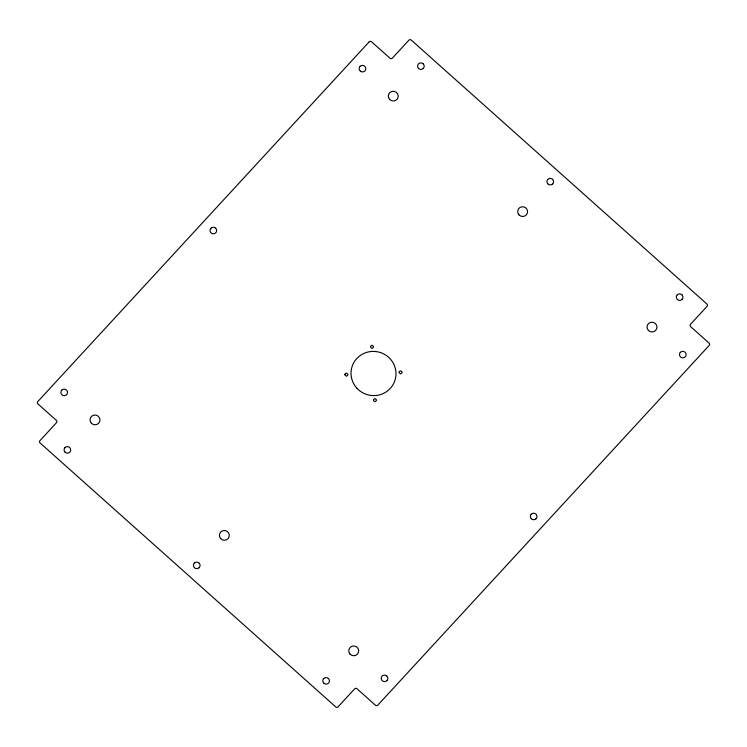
<?xml version="1.0" encoding="UTF-8"?>
<svg xmlns="http://www.w3.org/2000/svg" width="747" height="747" viewBox="0 0 747 747"><rect width="100%" height="100%" fill="white"/><g stroke="black" fill="none" stroke-linecap="round" stroke-linejoin="round"><path stroke-width="1.12" d="M359.905 66.548L360.101 66.334A3.296 3.231 16.9 0 1 364.555 66.166L364.779 66.334A3.296 3.231 16.9 0 1 365.012 70.722L364.825 70.946A3.296 3.231 16.9 0 1 360.381 71.114M64.821 447.789L65.017 447.574A3.296 3.231 16.9 0 1 69.471 447.406L69.704 447.584A3.296 3.231 16.9 0 1 69.929 451.963L69.751 452.187A3.296 3.231 16.9 0 1 65.297 452.355L65.064 452.187M682.179 299.211L681.983 299.426A3.296 3.231 16.9 0 1 677.529 299.594L677.296 299.416A3.296 3.231 16.9 0 1 677.081 295.037L677.249 294.813M531.108 514.384L531.304 514.169A3.296 3.231 16.9 0 1 535.758 514.001L535.991 514.179A3.296 3.231 16.9 0 1 536.215 518.558L536.038 518.782M387.095 680.452L386.899 680.666A3.296 3.231 16.9 0 1 382.455 680.834L382.221 680.666A3.296 3.231 16.9 0 1 381.997 676.278L382.175 676.054A3.296 3.231 16.9 0 1 386.629 675.886M210.962 228.218L210.766 228.433A3.296 3.231 16.9 0 0 211.037 232.812L211.233 233.017A3.296 3.231 16.9 0 0 215.687 232.812L215.892 232.616A3.296 3.231 16.9 0 0 215.631 228.237M423.25 68.463L423.446 68.248A3.296 3.231 16.9 0 0 423.185 63.869L422.979 63.663M194.388 563.061L194.192 563.275A3.296 3.231 16.9 0 0 194.453 567.655M552.612 183.939L552.808 183.725A3.296 3.231 16.9 0 0 552.556 179.345M199.113 567.673L199.309 567.459A3.296 3.231 16.9 0 0 199.057 563.079M323.75 678.537L323.554 678.752A3.296 3.231 16.9 0 0 323.825 683.131L324.021 683.337M360.25 71.04L360.147 70.937A3.296 3.231 16.9 0 1 359.923 66.558M386.638 675.867L386.853 676.063A3.296 3.231 16.9 0 1 387.086 680.442M681.936 294.813L681.712 294.617A3.296 3.231 16.9 0 0 677.268 294.832M552.565 179.336L552.35 179.14A3.296 3.231 16.9 0 0 547.896 179.345M418.563 68.453L418.778 68.649A3.296 3.231 16.9 0 0 423.241 68.444M215.65 228.227L215.435 228.031A3.296 3.231 16.9 0 0 210.981 228.237M531.35 518.773L531.565 518.969A3.296 3.231 16.9 0 0 536.029 518.763M328.437 678.547L328.222 678.351A3.296 3.231 16.9 0 0 323.768 678.556M194.435 567.664L194.65 567.86A3.296 3.231 16.9 0 0 199.104 567.655M552.603 183.921A3.296 3.231 16.9 0 1 548.167 184.107M547.953 183.921A3.296 3.231 16.9 0 1 547.71 179.551M418.581 68.444A3.296 3.231 16.9 0 1 418.339 64.074L418.516 63.85A3.296 3.231 16.9 0 1 422.97 63.682M681.918 294.832A3.296 3.231 16.9 0 1 682.16 299.202M531.369 518.763A3.296 3.231 16.9 0 1 531.126 514.394M194.407 563.079A3.296 3.231 16.9 0 1 198.842 562.883M65.092 452.168A3.296 3.231 16.9 0 1 64.849 447.798M328.419 678.556A3.296 3.231 16.9 0 1 328.661 682.926L328.484 683.15A3.296 3.231 16.9 0 1 324.039 683.318M344.927 374.266L344.899 374.415A1.774 1.737 16.9 0 0 344.937 375.022L346.169 376.115A1.774 1.737 16.9 0 0 346.785 376.086L347.887 374.891A1.774 1.737 16.9 0 0 347.85 374.284L346.627 373.192A1.774 1.737 16.9 0 0 346.001 373.211L344.927 374.266M370.559 346.44L370.531 346.589A1.774 1.737 16.9 0 0 370.568 347.196L371.791 348.298A1.774 1.737 16.9 0 0 372.408 348.27L373.519 347.075A1.774 1.737 16.9 0 0 373.481 346.468L372.249 345.366A1.774 1.737 16.9 0 0 371.632 345.394L370.559 346.44M373.509 399.776L373.481 399.925A1.774 1.737 16.9 0 0 373.519 400.532L374.751 401.634A1.774 1.737 16.9 0 0 375.368 401.606L376.469 400.411A1.774 1.737 16.9 0 0 376.432 399.804L375.209 398.702A1.774 1.737 16.9 0 0 374.592 398.73L373.509 399.776M399.141 371.959L399.113 372.109A1.774 1.737 16.9 0 0 399.15 372.716L400.373 373.808A1.774 1.737 16.9 0 0 400.999 373.789L402.101 372.585A1.774 1.737 16.9 0 0 402.063 371.978L400.831 370.885A1.774 1.737 16.9 0 0 400.215 370.914L399.141 371.959M61.74 390.205L61.637 390.317A3.296 3.231 16.9 0 0 61.908 394.696L62.104 394.902A3.296 3.231 16.9 0 0 66.558 394.696L66.763 394.5A3.296 3.231 16.9 0 0 66.502 390.121L66.296 389.915A3.296 3.231 16.9 0 0 61.852 390.121L61.74 390.205M680.34 352.388L680.237 352.5A3.296 3.231 16.9 0 0 680.508 356.879L680.704 357.085A3.296 3.231 16.9 0 0 685.158 356.879L685.363 356.683A3.296 3.231 16.9 0 0 685.102 352.304L684.896 352.098A3.296 3.231 16.9 0 0 680.452 352.304L680.34 352.388M369.177 41.851L37.77 401.597A1.625 1.597 16.9 0 0 37.91 403.884L56.38 420.393A1.625 1.597 16.9 0 1 56.492 422.681L39.936 440.683A1.625 1.597 16.9 0 0 40.077 442.962L335.758 706.933A1.625 1.597 16.9 0 0 338.083 706.821L354.666 688.846A1.625 1.597 16.9 0 1 356.991 688.762L375.489 705.243A1.625 1.597 16.9 0 0 377.814 705.131L709.23 345.403A1.625 1.597 16.9 0 0 709.09 343.116L690.62 326.607A1.625 1.597 16.9 0 1 690.508 324.319L707.064 306.317A1.625 1.597 16.9 0 0 706.923 304.038L411.242 40.067A1.625 1.597 16.9 0 0 408.917 40.179L392.334 58.154A1.625 1.597 16.9 0 1 390.009 58.238L371.511 41.757A1.625 1.597 16.9 0 0 369.186 41.869M220.72 538.652A4.977 4.874 16.9 0 0 229.105 536.888A4.977 4.874 16.9 0 0 223.278 530.613A4.977 4.874 16.9 0 0 220.72 538.652M518.978 214.884A4.977 4.874 16.9 0 0 527.373 213.119A4.977 4.874 16.9 0 0 521.546 206.844A4.977 4.874 16.9 0 0 518.978 214.884M350.082 654.129A4.977 4.874 16.9 0 0 358.476 652.374A4.977 4.874 16.9 0 0 352.649 646.09A4.977 4.874 16.9 0 0 350.082 654.129M648.349 330.361A4.977 4.874 16.9 0 0 656.734 328.605A4.977 4.874 16.9 0 0 650.908 322.321A4.977 4.874 16.9 0 0 648.349 330.361M91.349 423.175A4.977 4.874 16.9 0 0 99.743 421.411A4.977 4.874 16.9 0 0 93.917 415.127A4.977 4.874 16.9 0 0 91.349 423.175M389.617 99.398A4.977 4.874 16.9 0 0 398.002 97.642A4.977 4.874 16.9 0 0 392.175 91.358A4.977 4.874 16.9 0 0 389.617 99.398M356.954 388.272A22.522 22.065 16.9 0 0 394.958 380.363A22.522 22.065 16.9 0 0 368.616 351.874A22.522 22.065 16.9 0 0 356.954 388.272"/></g></svg>
